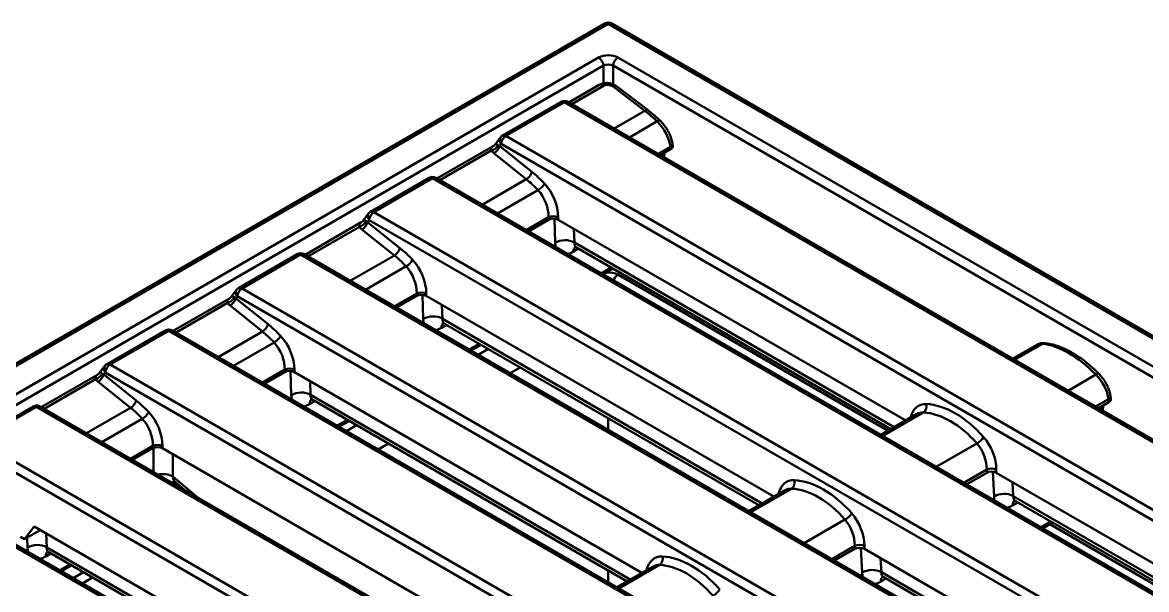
# Model space of a CAD drawing. Header units: millimetres. Extents: x 0 to 1485, y 0 to 1050.
# Drawn here: x 1243.5 to 1326, y 374.4 to 416.1 of the extents above; entities that cross this region are included whole.
import ezdxf

# ---------------------------------------------------------------- set-up
doc = ezdxf.new("R2010")
doc.units = ezdxf.units.MM
doc.header["$LTSCALE"] = 2.5
doc.layers.add('Sichtbare Kanten(DIN)', color=7, linetype='Continuous', lineweight=50)
doc.layers.add('Sichtbare tangentiale Kanten(DIN)', color=7, linetype='Continuous', lineweight=50)

msp = doc.modelspace()

# ---------------------------------------------------------------- linework, layer by layer
at = {"layer": 'Sichtbare Kanten(DIN)'}
for p, q in [((1286.242, 415.989), (1180.859, 355.146)), ((1392.125, 355.146), (1286.742, 415.989)), ((1283.596, 410.191), (1285.828, 411.48)), ((1289.413, 409.611), (1287.085, 411.38)), ((1283.021, 410.235), (1278.719, 407.751)), ((1381.451, 353.695), (1283.521, 410.235)), ((1273.909, 404.598), (1278.039, 406.983)), ((1278.572, 407.621), (1278.18, 407.107)), ((1291.234, 406.994), (1291.206, 407.178)), ((1291.09, 406.765), (1290.31, 406.315)), ((1290.601, 406.147), (1290.633, 406.502)), ((1273.334, 404.642), (1269.032, 402.158)), ((1371.764, 348.102), (1273.834, 404.642)), ((1268.884, 402.028), (1268.492, 401.514)), ((1264.221, 399.005), (1268.351, 401.39)), ((1282.109, 401.581), (1280.622, 400.722)), ((1308.34, 386.843), (1282.814, 401.581)), ((1307.246, 386.211), (1284.159, 399.54)), ((1263.647, 399.049), (1259.345, 396.565)), ((1362.076, 342.509), (1264.147, 399.049)), ((1286.835, 397.995), (1286.09, 397.565)), ((1259.197, 396.435), (1258.805, 395.921)), ((1254.534, 393.412), (1258.664, 395.797)), ((1272.422, 395.988), (1270.935, 395.129)), ((1298.653, 381.25), (1273.126, 395.988)), ((1297.558, 380.618), (1274.472, 393.947)), ((1253.959, 393.456), (1249.657, 390.972)), ((1352.389, 336.916), (1254.459, 393.456)), ((1277.147, 392.402), (1276.403, 391.972)), ((1317.957, 392.396), (1316.188, 391.374)), ((1249.51, 390.842), (1249.117, 390.328)), ((1280.028, 390.739), (1279.283, 390.309)), ((1244.847, 387.819), (1248.977, 390.204)), ((1262.735, 390.395), (1261.248, 389.536)), ((1288.965, 375.657), (1263.439, 390.395)), ((1287.871, 375.025), (1264.785, 388.354)), ((1323.263, 388.19), (1322.483, 387.74)), ((1323.407, 388.419), (1323.373, 388.648)), ((1244.276, 387.872), (1239.975, 385.388)), ((1342.702, 331.323), (1244.745, 387.878)), ((1309.163, 387.318), (1306.501, 385.781)), ((1322.808, 387.552), (1322.837, 387.944)), ((1267.46, 386.809), (1266.715, 386.379)), ((1286.492, 387.007), (1286.492, 386.147)), ((1253.047, 384.802), (1251.56, 383.943)), ((1279.278, 370.064), (1253.752, 384.802)), ((1270.341, 385.146), (1269.596, 384.716)), ((1254.731, 382.28), (1255.373, 381.742)), ((1314.283, 383.005), (1312.796, 382.147)), ((1339.453, 368.88), (1314.987, 383.005)), ((1308.612, 339.819), (1235.789, 381.863)), ((1299.476, 381.725), (1296.814, 380.188)), ((1338.358, 368.248), (1316.407, 380.922)), ((1244.325, 379.059), (1243.619, 378.134)), ((1269.591, 364.471), (1244.325, 379.059)), ((1319.134, 379.348), (1318.389, 378.918)), ((1243.619, 378.134), (1243.324, 378.304)), ((1244.773, 378.8), (1243.619, 378.134)), ((1304.595, 377.412), (1303.108, 376.554)), ((1329.765, 363.287), (1305.3, 377.412)), ((1268.496, 363.839), (1245.41, 377.168)), ((1246.336, 375.774), (1247.08, 376.204)), ((1286.492, 375.821), (1286.492, 374.961)), ((1289.789, 376.132), (1287.126, 374.595)), ((1328.671, 362.655), (1306.719, 375.329))]:
    msp.add_line(p, q, dxfattribs=at)
for centre, start, end in [((1286.492, 415.556), 60, 120), ((1283.271, 409.802), 60, 120), ((1278.969, 407.318), 120, 142.67318), ((1273.584, 404.209), 60, 120), ((1269.282, 401.725), 120, 142.67318), ((1263.897, 398.616), 60, 120), ((1259.595, 396.132), 120, 142.67318), ((1254.209, 393.023), 60, 120), ((1249.907, 390.539), 120, 142.67318)]:
    msp.add_arc(centre, 0.5, start, end, dxfattribs=at)
for centre, major_axis, ratio, start_param, end_param in [((1290.732, 406.969), (0.504, 0), 0.572981, 5.501585, 6.369795), ((1282.462, 401.374), (0.5, 0), 0.581753, 0.789196, 2.352396), ((1272.774, 395.781), (0.5, 0), 0.581753, 0.789196, 2.352396), ((1263.087, 390.188), (0.5, 0), 0.581753, 0.789196, 2.352396), ((1322.905, 388.394), (0.504, 0), 0.572981, 5.501585, 6.369795), ((1253.4, 384.595), (0.5, 0), 0.581753, 0.789196, 2.352396), ((1314.635, 382.799), (0.5, 0), 0.581753, 0.789196, 2.352396), ((1304.948, 377.206), (0.5, 0), 0.581753, 0.789196, 2.352396)]:
    msp.add_ellipse(centre, major_axis=major_axis, ratio=ratio, start_param=start_param, end_param=end_param, dxfattribs=at)
for points, knots in [([(1285.828, 411.48), (1285.91, 411.527), (1285.996, 411.56), (1286.17, 411.603), (1286.258, 411.614), (1286.432, 411.617), (1286.52, 411.609), (1286.691, 411.575), (1286.774, 411.549), (1286.935, 411.479), (1287.013, 411.435), (1287.085, 411.38)], [-2.359993, -2.359993, -2.359993, -2.359993, -2.047353, -2.047353, -1.734713, -1.734713, -1.422073, -1.422073, -1.109432, -1.109432, -0.796792, -0.796792, -0.796792, -0.796792]), ([(1290.296, 408.852), (1290.239, 408.907), (1290.181, 408.962), (1290.065, 409.068), (1290.006, 409.121), (1289.889, 409.224), (1289.83, 409.275), (1289.711, 409.374), (1289.652, 409.423), (1289.533, 409.518), (1289.473, 409.565), (1289.413, 409.611)], [-0.3597546, -0.3597546, -0.3597546, -0.3597546, -0.3227102, -0.3227102, -0.2856659, -0.2856659, -0.2486216, -0.2486216, -0.2115773, -0.2115773, -0.1745329, -0.1745329, -0.1745329, -0.1745329]), ([(1291.206, 407.178), (1291.188, 407.298), (1291.159, 407.419), (1291.082, 407.659), (1291.035, 407.779), (1290.924, 408.014), (1290.86, 408.13), (1290.72, 408.354), (1290.643, 408.462), (1290.477, 408.666), (1290.389, 408.763), (1290.296, 408.852)], [-1.48353, -1.48353, -1.48353, -1.48353, -1.258775, -1.258775, -1.03402, -1.03402, -0.809265, -0.809265, -0.58451, -0.58451, -0.359755, -0.359755, -0.359755, -0.359755]), ([(1278.039, 406.983), (1278.049, 406.989), (1278.06, 406.995), (1278.081, 407.01), (1278.091, 407.017), (1278.111, 407.033), (1278.12, 407.042), (1278.139, 407.059), (1278.147, 407.068), (1278.164, 407.087), (1278.172, 407.097), (1278.18, 407.107)], [-1.30899694, -1.30899694, -1.30899694, -1.30899694, -1.29713052, -1.29713052, -1.2852641, -1.2852641, -1.27339767, -1.27339767, -1.26153125, -1.26153125, -1.24966483, -1.24966483, -1.24966483, -1.24966483]), ([(1268.351, 401.39), (1268.362, 401.396), (1268.372, 401.402), (1268.393, 401.417), (1268.403, 401.424), (1268.423, 401.44), (1268.433, 401.449), (1268.451, 401.466), (1268.46, 401.475), (1268.477, 401.494), (1268.485, 401.504), (1268.492, 401.514)], [-1.30899694, -1.30899694, -1.30899694, -1.30899694, -1.29713052, -1.29713052, -1.2852641, -1.2852641, -1.27339767, -1.27339767, -1.26153125, -1.26153125, -1.24966483, -1.24966483, -1.24966483, -1.24966483]), ([(1284.159, 399.54), (1284.126, 399.559), (1284.091, 399.573), (1284.033, 399.587), (1284.011, 399.588), (1283.992, 399.588), (1283.988, 399.588), (1283.988, 399.588)], [-0.7853982, -0.7853982, -0.7853982, -0.7853982, -0.6283185, -0.6283185, -0.4712389, -0.4712389, -0.3782023, -0.3782023, -0.3782023, -0.3782023]), ([(1258.664, 395.797), (1258.675, 395.803), (1258.685, 395.809), (1258.706, 395.824), (1258.716, 395.831), (1258.736, 395.847), (1258.745, 395.856), (1258.764, 395.873), (1258.773, 395.882), (1258.789, 395.901), (1258.797, 395.911), (1258.805, 395.921)], [-1.30899694, -1.30899694, -1.30899694, -1.30899694, -1.29713052, -1.29713052, -1.2852641, -1.2852641, -1.27339767, -1.27339767, -1.26153125, -1.26153125, -1.24966483, -1.24966483, -1.24966483, -1.24966483]), ([(1274.472, 393.947), (1274.439, 393.966), (1274.404, 393.98), (1274.346, 393.994), (1274.324, 393.995), (1274.305, 393.995), (1274.301, 393.995), (1274.301, 393.995)], [-0.7853982, -0.7853982, -0.7853982, -0.7853982, -0.6283185, -0.6283185, -0.4712389, -0.4712389, -0.3782023, -0.3782023, -0.3782023, -0.3782023]), ([(1318.569, 392.517), (1318.528, 392.521), (1318.488, 392.523), (1318.405, 392.523), (1318.364, 392.521), (1318.281, 392.511), (1318.239, 392.503), (1318.156, 392.482), (1318.115, 392.469), (1318.035, 392.437), (1317.995, 392.418), (1317.957, 392.396)], [0.4081475, 0.4081475, 0.4081475, 0.4081475, 0.4835977, 0.4835977, 0.5590478, 0.5590478, 0.6344979, 0.6344979, 0.709948, 0.709948, 0.7853982, 0.7853982, 0.7853982, 0.7853982]), ([(1322.522, 390.264), (1322.273, 390.517), (1322.016, 390.754), (1321.494, 391.19), (1321.228, 391.389), (1320.693, 391.744), (1320.424, 391.9), (1319.886, 392.163), (1319.618, 392.271), (1319.088, 392.435), (1318.826, 392.49), (1318.569, 392.517)], [-0.4081475, -0.4081475, -0.4081475, -0.4081475, -0.2448885, -0.2448885, -0.0816295, -0.0816295, 0.0816295, 0.0816295, 0.2448885, 0.2448885, 0.4081475, 0.4081475, 0.4081475, 0.4081475]), ([(1248.977, 390.204), (1248.987, 390.21), (1248.998, 390.216), (1249.018, 390.231), (1249.029, 390.238), (1249.048, 390.254), (1249.058, 390.263), (1249.076, 390.28), (1249.085, 390.289), (1249.102, 390.308), (1249.11, 390.318), (1249.117, 390.328)], [-1.30899694, -1.30899694, -1.30899694, -1.30899694, -1.29713052, -1.29713052, -1.2852641, -1.2852641, -1.27339767, -1.27339767, -1.26153125, -1.26153125, -1.24966483, -1.24966483, -1.24966483, -1.24966483]), ([(1323.373, 388.648), (1323.355, 388.763), (1323.328, 388.879), (1323.256, 389.109), (1323.212, 389.224), (1323.108, 389.45), (1323.049, 389.561), (1322.918, 389.777), (1322.846, 389.881), (1322.691, 390.081), (1322.609, 390.176), (1322.522, 390.264)], [-1.48353, -1.48353, -1.48353, -1.48353, -1.268453, -1.268453, -1.053377, -1.053377, -0.8383, -0.8383, -0.623224, -0.623224, -0.408148, -0.408148, -0.408148, -0.408148]), ([(1264.785, 388.354), (1264.751, 388.373), (1264.716, 388.387), (1264.659, 388.401), (1264.636, 388.402), (1264.617, 388.402), (1264.614, 388.402), (1264.614, 388.402)], [-0.7853982, -0.7853982, -0.7853982, -0.7853982, -0.6283185, -0.6283185, -0.4712389, -0.4712389, -0.3782023, -0.3782023, -0.3782023, -0.3782023]), ([(1244.745, 387.878), (1244.704, 387.902), (1244.663, 387.917), (1244.58, 387.937), (1244.542, 387.939), (1244.462, 387.938), (1244.43, 387.931), (1244.378, 387.918), (1244.359, 387.911), (1244.327, 387.898), (1244.314, 387.892), (1244.293, 387.881), (1244.284, 387.876), (1244.276, 387.872)], [-0.7853982, -0.7853982, -0.7853982, -0.7853982, -0.707293, -0.707293, -0.604249, -0.604249, -0.4471694, -0.4471694, -0.2900898, -0.2900898, -0.1330101, -0.1330101, 0, 0, 0, 0]), ([(1254.731, 382.28), (1254.701, 382.306), (1254.662, 382.329), (1254.589, 382.358), (1254.556, 382.364), (1254.515, 382.368), (1254.505, 382.367), (1254.505, 382.367)], [-0.940369, -0.940369, -0.940369, -0.940369, -0.7654387, -0.7654387, -0.5905084, -0.5905084, -0.4350986, -0.4350986, -0.4350986, -0.4350986]), ([(1316.407, 380.922), (1316.376, 380.94), (1316.343, 380.952), (1316.289, 380.966), (1316.268, 380.968), (1316.25, 380.968), (1316.246, 380.967), (1316.246, 380.967)], [-0.7853982, -0.7853982, -0.7853982, -0.7853982, -0.6283185, -0.6283185, -0.4712389, -0.4712389, -0.3787492, -0.3787492, -0.3787492, -0.3787492]), ([(1245.41, 377.168), (1245.377, 377.187), (1245.342, 377.201), (1245.284, 377.215), (1245.262, 377.216), (1245.243, 377.216), (1245.239, 377.216), (1245.239, 377.216)], [-0.7853982, -0.7853982, -0.7853982, -0.7853982, -0.6283185, -0.6283185, -0.4712389, -0.4712389, -0.3782023, -0.3782023, -0.3782023, -0.3782023]), ([(1306.719, 375.329), (1306.689, 375.347), (1306.656, 375.359), (1306.602, 375.373), (1306.58, 375.375), (1306.562, 375.375), (1306.559, 375.374), (1306.559, 375.374)], [-0.7853982, -0.7853982, -0.7853982, -0.7853982, -0.6283185, -0.6283185, -0.4712389, -0.4712389, -0.3787492, -0.3787492, -0.3787492, -0.3787492])]:
    msp.add_open_spline(points, degree=3, knots=knots, dxfattribs=at)
at = {"layer": 'Sichtbare tangentiale Kanten(DIN)'}
for p, q in [((1181.109, 355.121), (1286.492, 415.964)), ((1286.492, 415.964), (1391.875, 355.121)), ((1237.042, 385.338), (1285.786, 413.481)), ((1238.102, 385.156), (1286.139, 412.89)), ((1286.139, 412.89), (1286.139, 411.594)), ((1286.845, 411.518), (1286.845, 412.89)), ((1286.845, 412.89), (1387.22, 354.938)), ((1387.573, 355.529), (1287.198, 413.481)), ((1283.809, 410.068), (1286.139, 411.413)), ((1286.844, 411.349), (1289.172, 409.579)), ((1278.969, 407.726), (1283.271, 410.21)), ((1283.271, 410.21), (1381.201, 353.67)), ((1289.172, 409.579), (1286.914, 408.276)), ((1290.074, 408.802), (1288.039, 407.626)), ((1278.502, 406.999), (1278.617, 407.15)), ((1280.883, 405.089), (1278.502, 406.999)), ((1278.617, 407.15), (1376.547, 350.61)), ((1376.899, 351.186), (1278.969, 407.726)), ((1277.904, 406.659), (1274.122, 404.475)), ((1278.089, 406.465), (1280.469, 404.555)), ((1290.15, 406.407), (1291.064, 406.935)), ((1290.497, 406.423), (1290.478, 406.218)), ((1291.064, 406.935), (1291.09, 406.765)), ((1269.282, 402.133), (1273.584, 404.617)), ((1273.584, 404.617), (1371.514, 348.077)), ((1280.469, 404.555), (1277.227, 402.683)), ((1281.33, 403.753), (1278.351, 402.033)), ((1367.212, 345.593), (1269.282, 402.133)), ((1268.815, 401.406), (1268.93, 401.557)), ((1271.196, 399.496), (1268.815, 401.406)), ((1268.93, 401.557), (1366.86, 345.017)), ((1280.463, 400.814), (1282.109, 401.765)), ((1282.109, 401.765), (1282.109, 401.581)), ((1282.532, 401.662), (1282.59, 399.874)), ((1282.814, 401.581), (1282.814, 401.765)), ((1268.216, 401.066), (1264.435, 398.882)), ((1268.401, 400.872), (1270.782, 398.962)), ((1284.001, 399.902), (1283.968, 400.915)), ((1307.48, 386.346), (1284.001, 399.902)), ((1259.595, 396.54), (1263.897, 399.024)), ((1263.897, 399.024), (1361.826, 342.484)), ((1270.782, 398.962), (1267.539, 397.09)), ((1283.931, 399.236), (1284.309, 399.454)), ((1271.642, 398.16), (1268.664, 396.44)), ((1286.706, 398.069), (1285.962, 397.64)), ((1307.038, 386.091), (1287.197, 397.547)), ((1357.524, 340), (1259.595, 396.54)), ((1258.529, 395.473), (1254.747, 393.289)), ((1259.127, 395.813), (1259.242, 395.964)), ((1261.508, 393.903), (1259.127, 395.813)), ((1259.242, 395.964), (1357.172, 339.424)), ((1270.775, 395.221), (1272.422, 396.172)), ((1272.422, 396.172), (1272.422, 395.988)), ((1272.844, 396.069), (1272.903, 394.281)), ((1273.126, 395.988), (1273.126, 396.172)), ((1258.714, 395.279), (1261.095, 393.369)), ((1274.313, 394.309), (1274.28, 395.322)), ((1274.244, 393.643), (1274.621, 393.861)), ((1297.792, 380.753), (1274.313, 394.309)), ((1249.907, 390.947), (1254.209, 393.431)), ((1254.209, 393.431), (1352.139, 336.891)), ((1261.095, 393.369), (1257.852, 391.497)), ((1261.955, 392.567), (1258.977, 390.847)), ((1277.019, 392.476), (1276.274, 392.047)), ((1316.329, 391.293), (1318.377, 392.475)), ((1276.943, 391.661), (1277.688, 392.091)), ((1347.837, 334.407), (1249.907, 390.947)), ((1261.088, 389.628), (1262.735, 390.579)), ((1262.735, 390.579), (1262.735, 390.395)), ((1263.157, 390.476), (1263.216, 388.688)), ((1263.439, 390.395), (1263.439, 390.579)), ((1248.842, 389.88), (1245.06, 387.696)), ((1249.027, 389.686), (1251.407, 387.776)), ((1249.44, 390.22), (1249.555, 390.371)), ((1251.821, 388.31), (1249.44, 390.22)), ((1249.555, 390.371), (1347.485, 333.831)), ((1264.626, 388.716), (1264.593, 389.729)), ((1322.306, 390.207), (1320.258, 389.025)), ((1264.557, 388.05), (1264.934, 388.268)), ((1288.105, 375.16), (1264.626, 388.716)), ((1322.28, 387.857), (1323.23, 388.405)), ((1323.23, 388.405), (1323.263, 388.19)), ((1240.2, 385.366), (1244.501, 387.85)), ((1244.501, 387.85), (1342.452, 331.298)), ((1251.407, 387.776), (1248.165, 385.904)), ((1306.642, 385.7), (1309.635, 387.428)), ((1322.7, 387.865), (1322.682, 387.625)), ((1252.268, 386.974), (1249.289, 385.254)), ((1267.332, 386.883), (1266.587, 386.454)), ((1267.256, 386.068), (1268, 386.498)), ((1240.02, 384.69), (1313.395, 342.327)), ((1313.747, 342.903), (1240.2, 385.366)), ((1251.401, 384.035), (1253.047, 384.986)), ((1253.047, 384.986), (1253.047, 384.802)), ((1253.098, 384.827), (1253.098, 383.056)), ((1253.752, 384.802), (1253.752, 384.986)), ((1313.564, 385.16), (1310.571, 383.432)), ((1254.51, 382.729), (1254.51, 384.364)), ((1312.593, 382.264), (1314.283, 383.239)), ((1314.283, 383.239), (1314.283, 383.005)), ((1314.733, 383.084), (1314.822, 381.251)), ((1314.987, 383.005), (1314.987, 383.239)), ((1256.375, 381.163), (1254.51, 382.729)), ((1254.673, 382.146), (1254.802, 382.221)), ((1316.233, 381.292), (1316.183, 382.315)), ((1235.548, 381.833), (1308.362, 339.794)), ((1296.954, 380.107), (1299.947, 381.835)), ((1316.186, 380.6), (1316.575, 380.825)), ((1338.592, 368.383), (1316.233, 381.292)), ((1303.876, 379.567), (1300.883, 377.839)), ((1318.999, 379.425), (1318.255, 378.995)), ((1338.15, 368.128), (1318.926, 379.228)), ((1243.816, 378.248), (1243.841, 377.502)), ((1245.251, 377.53), (1245.218, 378.543)), ((1268.73, 363.974), (1245.251, 377.53)), ((1302.906, 376.671), (1304.595, 377.646)), ((1304.595, 377.646), (1304.595, 377.412)), ((1305.046, 377.491), (1305.134, 375.658)), ((1305.3, 377.412), (1305.3, 377.646)), ((1245.182, 376.864), (1245.559, 377.082)), ((1306.546, 375.699), (1306.496, 376.722)), ((1246.207, 375.848), (1246.952, 376.278)), ((1247.95, 375.701), (1247.206, 375.271)), ((1287.267, 374.514), (1290.26, 376.242)), ((1328.905, 362.79), (1306.546, 375.699)), ((1247.881, 374.882), (1248.625, 375.312)), ((1306.498, 375.007), (1306.888, 375.232))]:
    msp.add_line(p, q, dxfattribs=at)
for centre, major_axis, ratio, start_param, end_param in [((1286.492, 415.556), (-0.25, 0.433), 0.57735, 5.497787, 6.283185), ((1286.492, 415.556), (0.25, 0.433), 0.57735, 0, 0.785398), ((1286.492, 413.071), (-1, 0), 0.578934, 3.92836, 5.496418), ((1285.786, 413.072), (-0.25, 0.433), 0.57735, 3.979351, 5.497787), ((1286.492, 412.662), (0.5, 0), 0.642446, 0.786768, 2.354825), ((1287.198, 413.072), (-0.25, -0.433), 0.57735, 3.926991, 5.445427), ((1286.078, 411.047), (-0.25, 0.433), 0.57735, 5.323254, 6.283185), ((1286.492, 411.142), (0.497, -0.082), 0.66388, 0.898666, 2.461867), ((1286.782, 410.982), (0.303, 0.398), 0.459499, 0, 0.852672), ((1283.271, 409.802), (-0.25, 0.433), 0.57735, 5.497787, 6.283185), ((1283.271, 409.802), (0.25, 0.433), 0.57735, 0, 0.785398), ((1289.11, 409.213), (0.303, 0.398), 0.459499, 0, 0.852672), ((1288.708, 404.675), (3.893, -5.831), 0.52883, 1.961979, 2.1472), ((1289.95, 408.491), (0.346, 0.361), 0.319203, 0, 0.902201), ((1289.663, 407.611), (1.092, -1.678), 0.538378, 0.843928, 1.967704), ((1278.458, 406.648), (0.557, -0.174), 0.650025, 2.601396, 3.561327), ((1277.965, 407.025), (-0.409, -0.287), 0.620926, 1.022181, 2.408238), ((1278.15, 406.831), (-0.313, -0.39), 0.477039, 0.864863, 2.349722), ((1278.458, 406.648), (-0.252, 0.482), 0.367892, 5.55256, 6.453159), ((1278.892, 407.216), (0.586, -0.004), 0.498656, 3.683039, 3.988513), ((1278.969, 407.318), (-0.398, 0.303), 0.742802, 0, 1.206073), ((1278.969, 407.318), (0.25, 0.433), 0.57735, 0.785398, 2.268928), ((1278.969, 407.318), (-0.25, 0.433), 0.57735, 5.497787, 6.283185), ((1290.712, 407.103), (0.494, 0.075), 0.572981, 5.414976, 6.283185), ((1278.83, 406.849), (-1.029, 0.233), 0.64115, 0.615521, 0.920995), ((1273.584, 404.209), (-0.25, 0.433), 0.57735, 5.497787, 6.283185), ((1273.584, 404.209), (0.25, 0.433), 0.57735, 0, 0.785398), ((1280.531, 404.922), (-0.313, -0.39), 0.477039, 0.864863, 2.349722), ((1279.153, 399.159), (2.951, -6.366), 0.628418, 2.052765, 2.237987), ((1279.505, 399.327), (-3.206, 6.798), 0.625236, 5.189977, 5.375199), ((1281.454, 404.063), (-0.365, -0.342), 0.354751, 0.919624, 2.408753), ((1280.687, 402.428), (0.814, -1.834), 0.636209, 0.940357, 2.064132), ((1281.039, 402.596), (-1.069, 2.266), 0.625236, 4.066202, 5.189977), ((1269.282, 401.725), (-0.398, 0.303), 0.742802, 0, 1.206073), ((1269.282, 401.725), (0.25, 0.433), 0.57735, 0.785398, 2.268928), ((1269.282, 401.725), (-0.25, 0.433), 0.57735, 5.497787, 6.283185), ((1268.771, 401.055), (0.557, -0.174), 0.650025, 2.601396, 3.561327), ((1268.278, 401.432), (-0.409, -0.287), 0.620926, 1.022181, 2.408238), ((1268.463, 401.238), (-0.313, -0.39), 0.477039, 0.864863, 2.349722), ((1268.771, 401.055), (-0.252, 0.482), 0.367892, 5.55256, 6.453159), ((1269.204, 401.623), (0.586, -0.004), 0.498656, 3.683039, 3.988513), ((1282.462, 401.597), (-0.5, 0), 0.472722, 3.930789, 5.493989), ((1269.143, 401.256), (-1.029, 0.233), 0.64115, 0.615521, 0.920995), ((1283.296, 399.424), (-0.999, -0.033), 0.654723, 3.909103, 5.475338), ((1284.006, 400.826), (1.074, 1.688), 0.546379, 2.467038, 2.693532), ((1284.638, 398.786), (-0.5, 0.866), 0.57735, 0.188994, 0.733038), ((1284.712, 400.376), (-0.571, -0.824), 0.51427, 5.627416, 6.325547), ((1263.897, 398.616), (-0.25, 0.433), 0.57735, 5.497787, 6.283185), ((1263.897, 398.616), (0.25, 0.433), 0.57735, 0, 0.785398), ((1270.843, 399.329), (-0.313, -0.39), 0.477039, 0.864863, 2.349722), ((1269.466, 393.566), (2.951, -6.366), 0.628418, 2.052765, 2.237987), ((1269.818, 393.734), (-3.206, 6.798), 0.625236, 5.189977, 5.375199), ((1284.006, 400.826), (1.074, 1.688), 0.546379, 3.636807, 3.950567), ((1271.767, 398.47), (-0.365, -0.342), 0.354751, 0.919624, 2.408753), ((1271, 396.835), (0.814, -1.834), 0.636209, 0.940357, 2.064132), ((1271.352, 397.003), (-1.069, 2.266), 0.625236, 4.066202, 5.189977), ((1286.492, 397.134), (-1, 0), 0.581753, 3.930789, 4.867236), ((1287.197, 397.138), (-0.25, -0.433), 0.57735, 3.926991, 5.087671), ((1259.595, 396.132), (-0.398, 0.303), 0.742802, 0, 1.206073), ((1259.595, 396.132), (0.25, 0.433), 0.57735, 0.785398, 2.268928), ((1259.595, 396.132), (-0.25, 0.433), 0.57735, 5.497787, 6.283185), ((1272.774, 396.004), (-0.5, 0), 0.472722, 3.930789, 5.493989), ((1259.084, 395.462), (0.557, -0.174), 0.650025, 2.601396, 3.561327), ((1258.59, 395.839), (-0.409, -0.287), 0.620926, 1.022181, 2.408238), ((1259.455, 395.663), (-1.029, 0.233), 0.64115, 0.615521, 0.920995), ((1258.775, 395.645), (-0.313, -0.39), 0.477039, 0.864863, 2.349722), ((1259.084, 395.462), (-0.252, 0.482), 0.367892, 5.55256, 6.453159), ((1259.517, 396.03), (0.586, -0.004), 0.498656, 3.683039, 3.988513), ((1261.156, 393.736), (-0.313, -0.39), 0.477039, 0.864863, 2.349722), ((1260.13, 388.141), (-3.206, 6.798), 0.625236, 5.189977, 5.375199), ((1273.609, 393.831), (-0.999, -0.033), 0.654723, 3.909103, 5.475338), ((1274.318, 395.233), (1.074, 1.688), 0.546379, 2.467038, 2.693532), ((1274.95, 393.193), (-0.5, 0.866), 0.57735, 0.188994, 0.733038), ((1275.024, 394.783), (-0.571, -0.824), 0.51427, 5.627416, 6.325547), ((1254.209, 393.023), (-0.25, 0.433), 0.57735, 5.497787, 6.283185), ((1254.209, 393.023), (0.25, 0.433), 0.57735, 0, 0.785398), ((1259.778, 387.973), (2.951, -6.366), 0.628418, 2.052765, 2.237987), ((1262.079, 392.877), (-0.365, -0.342), 0.354751, 0.919624, 2.408753), ((1261.665, 391.41), (-1.069, 2.266), 0.625236, 4.066202, 5.189977), ((1274.318, 395.233), (1.074, 1.688), 0.546379, 3.636807, 3.950567), ((1261.312, 391.242), (0.814, -1.834), 0.636209, 0.940357, 2.064132), ((1319.023, 390.702), (1.092, -1.678), 0.538378, 2.735606, 3.112856), ((1318.517, 392.02), (0.052, 0.497), 0.778661, 0, 0.49992), ((1320.71, 386.308), (3.893, -5.831), 0.52883, 1.913586, 2.729881), ((1249.907, 390.539), (-0.398, 0.303), 0.742802, 0, 1.206073), ((1249.907, 390.539), (0.25, 0.433), 0.57735, 0.785398, 2.268928), ((1249.907, 390.539), (-0.25, 0.433), 0.57735, 5.497787, 6.283185), ((1263.087, 390.411), (-0.5, 0), 0.472722, 3.930789, 5.493989), ((1249.396, 389.869), (0.557, -0.174), 0.650025, 2.601396, 3.561327), ((1248.903, 390.246), (-0.409, -0.287), 0.620926, 1.022181, 2.408238), ((1249.768, 390.07), (-1.029, 0.233), 0.64115, 0.615521, 0.920995), ((1249.088, 390.052), (-0.313, -0.39), 0.477039, 0.864863, 2.349722), ((1249.396, 389.869), (-0.252, 0.482), 0.367892, 5.55256, 6.453159), ((1249.83, 390.437), (0.586, -0.004), 0.498656, 3.683039, 3.988513), ((1322.165, 389.913), (0.356, 0.351), 0.280552, 0, 0.912184), ((1321.83, 389.081), (1.092, -1.678), 0.538378, 0.843928, 1.919311), ((1263.922, 388.238), (-0.999, -0.033), 0.654723, 3.909103, 5.475338), ((1251.469, 388.143), (-0.313, -0.39), 0.477039, 0.864863, 2.349722), ((1250.443, 382.548), (-3.206, 6.798), 0.625236, 5.189977, 5.375199), ((1264.631, 389.64), (1.074, 1.688), 0.546379, 2.467038, 2.693532), ((1264.631, 389.64), (1.074, 1.688), 0.546379, 3.636807, 3.950567), ((1265.263, 387.6), (-0.5, 0.866), 0.57735, 0.188994, 0.733038), ((1265.337, 389.19), (-0.571, -0.824), 0.51427, 5.627416, 6.325547), ((1310.406, 385.691), (-1.069, 2.266), 0.625236, 5.957879, 6.957798), ((1309.494, 387.884), (-0.027, -0.499), 0.738588, 0.462449, 1.953163), ((1311.525, 380.97), (-3.206, 6.798), 0.625236, 5.141584, 5.957879), ((1322.878, 388.573), (0.494, 0.075), 0.572981, 5.414976, 6.283185), ((1244.501, 387.482), (-0.225, 0.39), 0.57735, 5.497787, 6.283185), ((1244.481, 387.453), (0.27, 0.421), 0.54316, 0.025693, 0.811092), ((1250.091, 382.38), (2.951, -6.366), 0.628418, 2.052765, 2.237987), ((1252.392, 387.284), (-0.365, -0.342), 0.354751, 0.919624, 2.408753), ((1251.977, 385.817), (-1.069, 2.266), 0.625236, 4.066202, 5.189977), ((1310.054, 385.523), (0.814, -1.834), 0.636209, 2.832034, 3.209285), ((1311.173, 380.802), (2.951, -6.366), 0.628418, 2.004372, 2.820667), ((1251.625, 385.649), (0.814, -1.834), 0.636209, 0.940357, 2.064132), ((1313.704, 385.453), (-0.376, -0.329), 0.320625, 0.929615, 2.420329), ((1313.213, 384.071), (-1.069, 2.266), 0.625236, 4.066202, 5.141584), ((1253.4, 384.818), (-0.5, 0), 0.472722, 3.930789, 5.493989), ((1312.86, 383.903), (0.814, -1.834), 0.636209, 0.940357, 2.015739), ((1314.635, 383.072), (-0.5, 0), 0.472722, 3.930789, 5.493989), ((1253.804, 382.278), (-1, 0), 0.636121, 3.92836, 5.101168), ((1255.148, 381.562), (-0.5, 0.866), 0.57735, 0.181475, 0.395971), ((1255.22, 383.176), (-0.354, -0.974), 0.646336, 5.406309, 6.051568), ((1300.719, 380.098), (-1.069, 2.266), 0.625236, 5.957879, 6.957798), ((1299.807, 382.291), (-0.027, -0.499), 0.738588, 0.462449, 1.953163), ((1301.838, 375.377), (-3.206, 6.798), 0.625236, 5.141584, 5.957879), ((1300.367, 379.93), (0.814, -1.834), 0.636209, 2.832034, 3.209285), ((1301.486, 375.209), (2.951, -6.366), 0.628418, 2.004372, 2.820667), ((1315.529, 380.815), (-0.999, -0.048), 0.645167, 3.898832, 5.466587), ((1316.235, 382.204), (1.05, 1.703), 0.556861, 2.459737, 2.672839), ((1316.235, 382.204), (1.05, 1.703), 0.556861, 3.642899, 3.943267), ((1316.892, 380.163), (-0.5, 0.866), 0.57735, 0.186004, 0.750492), ((1316.942, 381.768), (-0.549, -0.837), 0.535804, 5.615378, 6.313509), ((1304.017, 379.86), (-0.376, -0.329), 0.320625, 0.929615, 2.420329), ((1303.525, 378.478), (-1.069, 2.266), 0.625236, 4.066202, 5.141584), ((1303.173, 378.31), (0.814, -1.834), 0.636209, 0.940357, 2.015739), ((1244.547, 377.052), (-0.999, -0.033), 0.654723, 3.909103, 5.475338), ((1245.256, 378.454), (1.074, 1.688), 0.546379, 2.467038, 2.693532), ((1245.962, 378.004), (-0.571, -0.824), 0.51427, 5.627416, 6.325547), ((1304.948, 377.479), (-0.5, 0), 0.472722, 3.930789, 5.493989), ((1245.256, 378.454), (1.074, 1.688), 0.546379, 3.636807, 3.950567), ((1245.888, 376.414), (-0.5, 0.866), 0.57735, 0.188994, 0.733038), ((1291.031, 374.505), (-1.069, 2.266), 0.625236, 5.957879, 6.957798), ((1290.119, 376.698), (-0.027, -0.499), 0.738588, 0.462449, 1.953163), ((1292.151, 369.784), (-3.206, 6.798), 0.625236, 5.141584, 5.957879), ((1290.679, 374.337), (0.814, -1.834), 0.636209, 2.832034, 3.209285), ((1291.799, 369.616), (2.951, -6.366), 0.628418, 2.004372, 2.820667), ((1305.841, 375.222), (-0.999, -0.048), 0.645167, 3.898832, 5.466587), ((1306.548, 376.611), (1.05, 1.703), 0.556861, 2.459737, 2.672839), ((1307.254, 376.175), (-0.549, -0.837), 0.535804, 5.615378, 6.313509), ((1306.548, 376.611), (1.05, 1.703), 0.556861, 3.642899, 3.943267), ((1307.205, 374.57), (-0.5, 0.866), 0.57735, 0.186004, 0.750492), ((1294.329, 374.267), (-0.376, -0.329), 0.320625, 0.929615, 2.420329)]:
    msp.add_ellipse(centre, major_axis=major_axis, ratio=ratio, start_param=start_param, end_param=end_param, dxfattribs=at)

doc.saveas('drawing.dxf')
